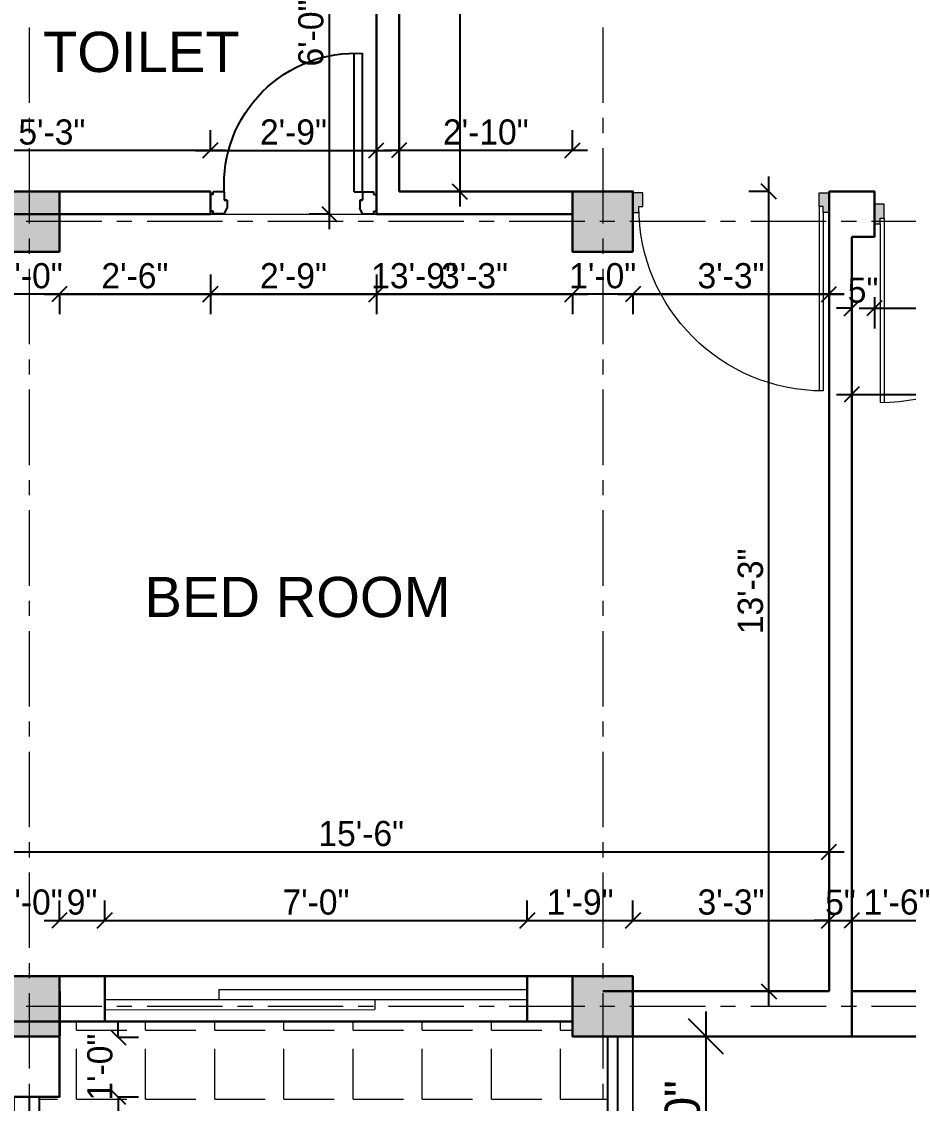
# Model space of a CAD drawing. Header units: inches. Extents: x 28835 to 36795, y -18828 to -9750.
# Drawn here: x 30717.9 to 30894.1, y -14119 to -13903.9 of the extents above; entities that cross this region are included whole.
import ezdxf

# ---------------------------------------------------------------- set-up
doc = ezdxf.new("R2010")
doc.units = ezdxf.units.IN
doc.header["$LTSCALE"] = 12
doc.header["$MEASUREMENT"] = 0
doc.linetypes.add('CENTER', pattern=[2, 1.25, -0.25, 0.25, -0.25])
doc.layers.add('06. Text', color=114, linetype='Continuous')
doc.layers.add('door', color=8, linetype='Continuous')
for name, color, linetype, lineweight in [('Centre Line', 253, 'CENTER', 9), ('colum', 250, 'Continuous', 30), ('dim', 85, 'Continuous', 9), ('dimention', 5, 'Continuous', 9), ('Elevation', 114, 'Continuous', 20), ('Ha2', 31, 'Continuous', 0), ('HATCH', 11, 'Continuous', 9), ('N_DOOR', 32, 'Continuous', 13), ('railing', 210, 'Continuous', 25), ('STAIRCASE', 6, 'Continuous', 9), ('Wall', 1, 'Continuous', 30), ('WIN', 140, 'Continuous', 15)]:
    doc.layers.add(name, color=color, linetype=linetype, lineweight=lineweight)
doc.styles.add('Bijay', font='', dxfattribs={"height": 8})
doc.styles.add('Times', font='GOTHIC.TTF')
doc.styles.get('Bijay').set_extended_font_data('Serifa BT')
doc.dimstyles.new('D50', dxfattribs={"dimtxt": 5, "dimasz": 3, "dimexe": 4, "dimexo": 12, "dimgap": 1, "dimtad": 1, "dimdec": 0, "dimzin": 3, "dimdsep": 46, "dimlunit": 4, "dimtxsty": 'Times', "dimblk": 'OBLIQUE', "dimcen": 0, "dimdle": 3, "dimaunit": 1, "dimadec": 3, "dimazin": 0, "dimtfac": 1, "dimtdec": 0, "dimtix": 1, "dimtofl": 0, "dimtmove": 1, "dimatfit": 0, "dimldrblk": 'OBLIQUE', "dimfxl": 12, "dimfxlon": 1, "dimtolj": 1, "dimtzin": 0, "dimarcsym": 0})
doc.dimstyles.new('D75', dxfattribs={"dimtxt": 7, "dimasz": 7, "dimexe": 8, "dimexo": 24, "dimgap": 1, "dimtad": 1, "dimdec": 1, "dimzin": 3, "dimdsep": 46, "dimlunit": 4, "dimtxsty": 'Times', "dimblk": 'OBLIQUE', "dimcen": 0, "dimdle": 5, "dimaunit": 1, "dimadec": 3, "dimazin": 0, "dimtfac": 1, "dimtdec": 1, "dimtix": 1, "dimtofl": 0, "dimtmove": 1, "dimatfit": 0, "dimldrblk": 'OBLIQUE', "dimfxl": 1, "dimfxlon": 1, "dimtolj": 1, "dimtzin": 0, "dimarcsym": 0})

# ---------------------------------------------------------------- blocks, each defined once
blk = doc.blocks.new('D1000')
at = {"linetype": 'Continuous'}
for points in [[(30, 50), (30, 20), (50, 20), (50, -50), (0, -50), (0, 50)], [(970, 50), (970, 20), (950, 20), (950, -50), (1000, -50), (1000, 50)]]:
    blk.add_hatch(color=256, dxfattribs=at).paths.add_polyline_path(points)
at = {"color": 0, "linetype": 'Continuous'}
for p, q in [((950, 20), (950, 959.8)), ((970, 50), (970, 960))]:
    blk.add_line(p, q, dxfattribs=at)
at = {"linetype": 'Continuous'}
for points in [[(30, 50), (30, 20), (50, 20), (50, -50), (0, -50), (0, 50)], [(970, 50), (970, 20), (950, 20), (950, -50), (1000, -50), (1000, 50)]]:
    blk.add_lwpolyline(points, close=True, dxfattribs=at)
blk.add_arc((970, 20), 940, 90, 180, dxfattribs=at)
blk = doc.blocks.new('door2.5')
at = {"layer": 'door'}
for p, q in [((0, 6), (0, 3)), ((0.5, 6), (0, 6)), ((0.5, 6), (0.5, 6.5)), ((2.5, 6.5), (0.5, 6.5)), ((2.5, 6.5), (2.5, 5)), ((4, 6.5), (2.5, 6.5)), ((27.5, 6.5), (27.5, 5)), ((27.5, 6.5), (29.5, 6.5)), ((29.5, 6), (29.5, 6.5)), ((29.5, 6), (30, 6)), ((30, 6), (30, 3)), ((2.5, 5), (3, 5)), ((3, 5), (2.5, 5)), ((3, 5), (3, 3.5)), ((27.5, 5), (27, 5)), ((27, 5), (27, 3.5)), ((27, 5), (27.5, 5)), ((0.5, 3), (0, 3)), ((0.5, 2.5), (0.5, 3)), ((2.5, 2.5), (0.5, 2.5)), ((2.5, 2.5), (3, 3.5)), ((27.5, 2.5), (27, 3.5)), ((27.5, 2.5), (29.5, 2.5)), ((29.5, 3), (30, 3)), ((29.5, 2.5), (29.5, 3))]:
    blk.add_line(p, q, dxfattribs=at)
for points in [[(2.5, 6.5), (2.5, 31.51)], [(4, 6.5), (4, 31.54)]]:
    blk.add_lwpolyline(points, dxfattribs=at)
blk.add_arc((3.79, 7.79), 23.75, 356.8785, 93.1057, dxfattribs=at)
blk = doc.blocks.new('_Oblique')
at = {"color": 0, "linetype": 'ByBlock', "lineweight": -2}
blk.add_line((-0.5, -0.5), (0.5, 0.5), dxfattribs=at)
blk = doc.blocks.new('*D568')
at = {"layer": 'Defpoints', "color": 0, "ltscale": 12, "transparency": 16777216}
for p in [(30713.36, -13949.71), (30725.36, -13949.71), (30725.36, -13958.12)]:
    blk.add_point(p, dxfattribs=at)
at = {"layer": 'dim', "color": 0, "lineweight": -2, "ltscale": 12, "transparency": 16777216}
for p, q in [((30713.36, -13958.12), (30710.36, -13958.12)), ((30713.36, -13958.12), (30713.36, -13962.12)), ((30725.36, -13958.12), (30725.36, -13962.12)), ((30725.36, -13958.12), (30728.36, -13958.12))]:
    blk.add_line(p, q, dxfattribs=at)
at = {"layer": 'dim', "color": 0, "lineweight": -2, "ltscale": 12, "transparency": 16777216, "xscale": 3, "yscale": 3, "zscale": 3}
blk.add_blockref('_Oblique', (30713.36, -13958.12), dxfattribs=at)
at = {"layer": 'dim', "color": 0, "lineweight": -2, "ltscale": 12, "transparency": 16777216, "xscale": 3, "yscale": 3, "zscale": 3, "rotation": 180}
blk.add_blockref('_Oblique', (30725.36, -13958.12), dxfattribs=at)
at = {"layer": 'dim', "color": 0, "ltscale": 12, "transparency": 16777216, "insert": (30719.36, -13954.49), "char_height": 5, "attachment_point": 5, "style": 'Times'}
blk.add_mtext('\\A1;1\'-0"', dxfattribs=at)
blk = doc.blocks.new('*D569')
at = {"layer": 'Defpoints', "color": 0, "ltscale": 12, "transparency": 16777216}
for p in [(30755.38, -13942.21), (30725.36, -13949.71), (30755.38, -13958.12)]:
    blk.add_point(p, dxfattribs=at)
at = {"layer": 'dim', "color": 0, "lineweight": -2, "ltscale": 12, "transparency": 16777216}
for p, q in [((30755.38, -13954.21), (30755.38, -13962.12)), ((30722.36, -13958.12), (30758.38, -13958.12)), ((30725.36, -13958.12), (30725.36, -13962.12))]:
    blk.add_line(p, q, dxfattribs=at)
at = {"layer": 'dim', "color": 0, "lineweight": -2, "ltscale": 12, "transparency": 16777216, "xscale": 3, "yscale": 3, "zscale": 3, "rotation": 180}
blk.add_blockref('_Oblique', (30725.36, -13958.12), dxfattribs=at)
at = {"layer": 'dim', "color": 0, "lineweight": -2, "ltscale": 12, "transparency": 16777216, "xscale": 3, "yscale": 3, "zscale": 3}
blk.add_blockref('_Oblique', (30755.38, -13958.12), dxfattribs=at)
at = {"layer": 'dim', "color": 0, "ltscale": 12, "transparency": 16777216, "insert": (30740.37, -13954.49), "char_height": 5, "attachment_point": 5, "style": 'Times'}
blk.add_mtext('\\A1;2\'-6"', dxfattribs=at)
blk = doc.blocks.new('*D570')
at = {"layer": 'Defpoints', "color": 0, "ltscale": 12, "transparency": 16777216}
for p in [(30755.38, -13942.21), (30788.38, -13942.21), (30788.38, -13958.12)]:
    blk.add_point(p, dxfattribs=at)
at = {"layer": 'dim', "color": 0, "lineweight": -2, "ltscale": 12, "transparency": 16777216}
for p, q in [((30755.38, -13954.21), (30755.38, -13962.12)), ((30788.38, -13954.21), (30788.38, -13962.12)), ((30752.38, -13958.12), (30791.38, -13958.12))]:
    blk.add_line(p, q, dxfattribs=at)
at = {"layer": 'dim', "color": 0, "lineweight": -2, "ltscale": 12, "transparency": 16777216, "xscale": 3, "yscale": 3, "zscale": 3, "rotation": 180}
blk.add_blockref('_Oblique', (30755.38, -13958.12), dxfattribs=at)
at = {"layer": 'dim', "color": 0, "lineweight": -2, "ltscale": 12, "transparency": 16777216, "xscale": 3, "yscale": 3, "zscale": 3}
blk.add_blockref('_Oblique', (30788.38, -13958.12), dxfattribs=at)
at = {"layer": 'dim', "color": 0, "ltscale": 12, "transparency": 16777216, "insert": (30771.88, -13954.49), "char_height": 5, "attachment_point": 5, "style": 'Times'}
blk.add_mtext('\\A1;2\'-9"', dxfattribs=at)
blk = doc.blocks.new('*D571')
at = {"layer": 'Defpoints', "color": 0, "ltscale": 12, "transparency": 16777216}
for p in [(30788.38, -13942.21), (30827.36, -13949.71), (30827.36, -13958.12)]:
    blk.add_point(p, dxfattribs=at)
at = {"layer": 'dim', "color": 0, "lineweight": -2, "ltscale": 12, "transparency": 16777216}
for p, q in [((30788.38, -13954.21), (30788.38, -13962.12)), ((30785.38, -13958.12), (30830.36, -13958.12)), ((30827.36, -13958.12), (30827.36, -13962.12))]:
    blk.add_line(p, q, dxfattribs=at)
at = {"layer": 'dim', "color": 0, "lineweight": -2, "ltscale": 12, "transparency": 16777216, "xscale": 3, "yscale": 3, "zscale": 3, "rotation": 180}
blk.add_blockref('_Oblique', (30788.38, -13958.12), dxfattribs=at)
at = {"layer": 'dim', "color": 0, "lineweight": -2, "ltscale": 12, "transparency": 16777216, "xscale": 3, "yscale": 3, "zscale": 3}
blk.add_blockref('_Oblique', (30827.36, -13958.12), dxfattribs=at)
at = {"layer": 'dim', "color": 0, "ltscale": 12, "transparency": 16777216, "insert": (30807.87, -13954.49), "char_height": 5, "attachment_point": 5, "style": 'Times'}
blk.add_mtext('\\A1;3\'-3"', dxfattribs=at)
blk = doc.blocks.new('*D572')
at = {"layer": 'Defpoints', "color": 0, "ltscale": 12, "transparency": 16777216}
for p in [(30827.36, -13949.71), (30839.36, -13949.71), (30839.36, -13958.12)]:
    blk.add_point(p, dxfattribs=at)
at = {"layer": 'dim', "color": 0, "lineweight": -2, "ltscale": 12, "transparency": 16777216}
for p, q in [((30827.36, -13958.12), (30824.36, -13958.12)), ((30827.36, -13958.12), (30827.36, -13962.12)), ((30839.36, -13958.12), (30839.36, -13962.12)), ((30839.36, -13958.12), (30842.36, -13958.12))]:
    blk.add_line(p, q, dxfattribs=at)
at = {"layer": 'dim', "color": 0, "lineweight": -2, "ltscale": 12, "transparency": 16777216, "xscale": 3, "yscale": 3, "zscale": 3}
blk.add_blockref('_Oblique', (30827.36, -13958.12), dxfattribs=at)
at = {"layer": 'dim', "color": 0, "lineweight": -2, "ltscale": 12, "transparency": 16777216, "xscale": 3, "yscale": 3, "zscale": 3, "rotation": 180}
blk.add_blockref('_Oblique', (30839.36, -13958.12), dxfattribs=at)
at = {"layer": 'dim', "color": 0, "ltscale": 12, "transparency": 16777216, "insert": (30833.36, -13954.49), "char_height": 5, "attachment_point": 5, "style": 'Times'}
blk.add_mtext('\\A1;1\'-0"', dxfattribs=at)
blk = doc.blocks.new('*D573')
at = {"layer": 'Defpoints', "color": 0, "ltscale": 12, "transparency": 16777216}
for p in [(30878.36, -13937.71), (30839.36, -13949.71), (30878.36, -13958.12)]:
    blk.add_point(p, dxfattribs=at)
at = {"layer": 'dim', "color": 0, "lineweight": -2, "ltscale": 12, "transparency": 16777216}
for p, q in [((30878.36, -13949.71), (30878.36, -13962.12)), ((30836.36, -13958.12), (30881.36, -13958.12)), ((30839.36, -13958.12), (30839.36, -13962.12))]:
    blk.add_line(p, q, dxfattribs=at)
at = {"layer": 'dim', "color": 0, "lineweight": -2, "ltscale": 12, "transparency": 16777216, "xscale": 3, "yscale": 3, "zscale": 3, "rotation": 180}
blk.add_blockref('_Oblique', (30839.36, -13958.12), dxfattribs=at)
at = {"layer": 'dim', "color": 0, "lineweight": -2, "ltscale": 12, "transparency": 16777216, "xscale": 3, "yscale": 3, "zscale": 3}
blk.add_blockref('_Oblique', (30878.36, -13958.12), dxfattribs=at)
at = {"layer": 'dim', "color": 0, "ltscale": 12, "transparency": 16777216, "insert": (30858.86, -13954.49), "char_height": 5, "attachment_point": 5, "style": 'Times'}
blk.add_mtext('\\A1;3\'-3"', dxfattribs=at)
blk = doc.blocks.new('*D574')
at = {"layer": 'Defpoints', "color": 0, "ltscale": 12, "transparency": 16777216}
for p in [(30878.36, -13937.71), (30713.36, -13958.12), (30713.36, -14093.71)]:
    blk.add_point(p, dxfattribs=at)
at = {"layer": 'dim', "color": 0, "lineweight": -2, "ltscale": 12, "transparency": 16777216}
for p, q in [((30878.36, -13949.71), (30878.36, -13962.12)), ((30713.36, -13970.12), (30713.36, -13954.12)), ((30881.36, -13958.12), (30710.36, -13958.12))]:
    blk.add_line(p, q, dxfattribs=at)
at = {"layer": 'dim', "color": 0, "lineweight": -2, "ltscale": 12, "transparency": 16777216, "xscale": 3, "yscale": 3, "zscale": 3, "rotation": 180}
blk.add_blockref('_Oblique', (30713.36, -13958.12), dxfattribs=at)
at = {"layer": 'dim', "color": 0, "lineweight": -2, "ltscale": 12, "transparency": 16777216, "xscale": 3, "yscale": 3, "zscale": 3}
blk.add_blockref('_Oblique', (30878.36, -13958.12), dxfattribs=at)
at = {"layer": 'dim', "color": 0, "ltscale": 12, "transparency": 16777216, "insert": (30795.86, -13954.49), "char_height": 5, "attachment_point": 5, "style": 'Times'}
blk.add_mtext('\\A1;13\'-9"', dxfattribs=at)
blk = doc.blocks.new('*D577')
at = {"layer": 'Defpoints', "color": 0, "ltscale": 12, "transparency": 16777216}
for p in [(30713.36, -14082.63), (30713.36, -14093.71), (30725.36, -14093.71)]:
    blk.add_point(p, dxfattribs=at)
at = {"layer": 'dim', "color": 0, "lineweight": -2, "ltscale": 12, "transparency": 16777216}
for p, q in [((30713.36, -14082.63), (30713.36, -14078.63)), ((30725.36, -14082.63), (30725.36, -14078.63)), ((30713.36, -14082.63), (30710.36, -14082.63)), ((30725.36, -14082.63), (30728.36, -14082.63))]:
    blk.add_line(p, q, dxfattribs=at)
at = {"layer": 'dim', "color": 0, "lineweight": -2, "ltscale": 12, "transparency": 16777216, "xscale": 3, "yscale": 3, "zscale": 3}
blk.add_blockref('_Oblique', (30713.36, -14082.63), dxfattribs=at)
at = {"layer": 'dim', "color": 0, "lineweight": -2, "ltscale": 12, "transparency": 16777216, "xscale": 3, "yscale": 3, "zscale": 3, "rotation": 180}
blk.add_blockref('_Oblique', (30725.36, -14082.63), dxfattribs=at)
at = {"layer": 'dim', "color": 0, "ltscale": 12, "transparency": 16777216, "insert": (30719.36, -14079), "char_height": 5, "attachment_point": 5, "style": 'Times'}
blk.add_mtext('\\A1;1\'-0"', dxfattribs=at)
blk = doc.blocks.new('*D578')
at = {"layer": 'Defpoints', "color": 0, "ltscale": 12, "transparency": 16777216}
for p in [(30734.36, -14082.63), (30725.36, -14093.71), (30734.36, -14093.71)]:
    blk.add_point(p, dxfattribs=at)
at = {"layer": 'dim', "color": 0, "lineweight": -2, "ltscale": 12, "transparency": 16777216}
for p, q in [((30725.36, -14082.63), (30725.36, -14078.63)), ((30734.36, -14082.63), (30734.36, -14078.63)), ((30722.36, -14082.63), (30737.36, -14082.63))]:
    blk.add_line(p, q, dxfattribs=at)
at = {"layer": 'dim', "color": 0, "lineweight": -2, "ltscale": 12, "transparency": 16777216, "xscale": 3, "yscale": 3, "zscale": 3, "rotation": 180}
blk.add_blockref('_Oblique', (30725.36, -14082.63), dxfattribs=at)
at = {"layer": 'dim', "color": 0, "lineweight": -2, "ltscale": 12, "transparency": 16777216, "xscale": 3, "yscale": 3, "zscale": 3}
blk.add_blockref('_Oblique', (30734.36, -14082.63), dxfattribs=at)
at = {"layer": 'dim', "color": 0, "ltscale": 12, "transparency": 16777216, "insert": (30729.86, -14079), "char_height": 5, "attachment_point": 5, "style": 'Times'}
blk.add_mtext('\\A1;9"', dxfattribs=at)
blk = doc.blocks.new('*D579')
at = {"layer": 'Defpoints', "color": 0, "ltscale": 12, "transparency": 16777216}
for p in [(30818.36, -14082.63), (30734.36, -14093.71), (30818.36, -14093.71)]:
    blk.add_point(p, dxfattribs=at)
at = {"layer": 'dim', "color": 0, "lineweight": -2, "ltscale": 12, "transparency": 16777216}
for p, q in [((30734.36, -14082.63), (30734.36, -14078.63)), ((30818.36, -14082.63), (30818.36, -14078.63)), ((30731.36, -14082.63), (30821.36, -14082.63))]:
    blk.add_line(p, q, dxfattribs=at)
at = {"layer": 'dim', "color": 0, "lineweight": -2, "ltscale": 12, "transparency": 16777216, "xscale": 3, "yscale": 3, "zscale": 3, "rotation": 180}
blk.add_blockref('_Oblique', (30734.36, -14082.63), dxfattribs=at)
at = {"layer": 'dim', "color": 0, "lineweight": -2, "ltscale": 12, "transparency": 16777216, "xscale": 3, "yscale": 3, "zscale": 3}
blk.add_blockref('_Oblique', (30818.36, -14082.63), dxfattribs=at)
at = {"layer": 'dim', "color": 0, "ltscale": 12, "transparency": 16777216, "insert": (30776.36, -14079), "char_height": 5, "attachment_point": 5, "style": 'Times'}
blk.add_mtext('\\A1;7\'-0"', dxfattribs=at)
blk = doc.blocks.new('*D580')
at = {"layer": 'Defpoints', "color": 0, "ltscale": 12, "transparency": 16777216}
for p in [(30839.36, -14082.63), (30818.36, -14093.71), (30839.36, -14093.71)]:
    blk.add_point(p, dxfattribs=at)
at = {"layer": 'dim', "color": 0, "lineweight": -2, "ltscale": 12, "transparency": 16777216}
for p, q in [((30818.36, -14082.63), (30818.36, -14078.63)), ((30839.36, -14082.63), (30839.36, -14078.63)), ((30815.36, -14082.63), (30842.36, -14082.63))]:
    blk.add_line(p, q, dxfattribs=at)
at = {"layer": 'dim', "color": 0, "lineweight": -2, "ltscale": 12, "transparency": 16777216, "xscale": 3, "yscale": 3, "zscale": 3, "rotation": 180}
blk.add_blockref('_Oblique', (30818.36, -14082.63), dxfattribs=at)
at = {"layer": 'dim', "color": 0, "lineweight": -2, "ltscale": 12, "transparency": 16777216, "xscale": 3, "yscale": 3, "zscale": 3}
blk.add_blockref('_Oblique', (30839.36, -14082.63), dxfattribs=at)
at = {"layer": 'dim', "color": 0, "ltscale": 12, "transparency": 16777216, "insert": (30828.86, -14079), "char_height": 5, "attachment_point": 5, "style": 'Times'}
blk.add_mtext('\\A1;1\'-9"', dxfattribs=at)
blk = doc.blocks.new('*D581')
at = {"layer": 'Defpoints', "color": 0, "ltscale": 12, "transparency": 16777216}
for p in [(30878.36, -14082.63), (30839.36, -14093.71), (30878.36, -14096.71)]:
    blk.add_point(p, dxfattribs=at)
at = {"layer": 'dim', "color": 0, "lineweight": -2, "ltscale": 12, "transparency": 16777216}
for p, q in [((30839.36, -14082.63), (30839.36, -14078.63)), ((30878.36, -14084.71), (30878.36, -14078.63)), ((30836.36, -14082.63), (30881.36, -14082.63))]:
    blk.add_line(p, q, dxfattribs=at)
at = {"layer": 'dim', "color": 0, "lineweight": -2, "ltscale": 12, "transparency": 16777216, "xscale": 3, "yscale": 3, "zscale": 3, "rotation": 180}
blk.add_blockref('_Oblique', (30839.36, -14082.63), dxfattribs=at)
at = {"layer": 'dim', "color": 0, "lineweight": -2, "ltscale": 12, "transparency": 16777216, "xscale": 3, "yscale": 3, "zscale": 3}
blk.add_blockref('_Oblique', (30878.36, -14082.63), dxfattribs=at)
at = {"layer": 'dim', "color": 0, "ltscale": 12, "transparency": 16777216, "insert": (30858.86, -14079), "char_height": 5, "attachment_point": 5, "style": 'Times'}
blk.add_mtext('\\A1;3\'-3"', dxfattribs=at)
blk = doc.blocks.new('*D582')
at = {"layer": 'Defpoints', "color": 0, "ltscale": 12, "transparency": 16777216}
for p in [(30882.86, -14082.63), (30878.36, -14096.71), (30882.86, -14096.71)]:
    blk.add_point(p, dxfattribs=at)
at = {"layer": 'dim', "color": 0, "lineweight": -2, "ltscale": 12, "transparency": 16777216}
for p, q in [((30878.36, -14084.71), (30878.36, -14078.63)), ((30882.86, -14084.71), (30882.86, -14078.63)), ((30878.36, -14082.63), (30875.36, -14082.63)), ((30882.86, -14082.63), (30885.86, -14082.63))]:
    blk.add_line(p, q, dxfattribs=at)
at = {"layer": 'dim', "color": 0, "lineweight": -2, "ltscale": 12, "transparency": 16777216, "xscale": 3, "yscale": 3, "zscale": 3}
blk.add_blockref('_Oblique', (30878.36, -14082.63), dxfattribs=at)
at = {"layer": 'dim', "color": 0, "lineweight": -2, "ltscale": 12, "transparency": 16777216, "xscale": 3, "yscale": 3, "zscale": 3, "rotation": 180}
blk.add_blockref('_Oblique', (30882.86, -14082.63), dxfattribs=at)
at = {"layer": 'dim', "color": 0, "ltscale": 12, "transparency": 16777216, "insert": (30880.61, -14079.06), "char_height": 5, "attachment_point": 5, "style": 'Times'}
blk.add_mtext('\\A1;5"', dxfattribs=at)
blk = doc.blocks.new('*D583')
at = {"layer": 'Defpoints', "color": 0, "ltscale": 12, "transparency": 16777216}
for p in [(30900.86, -14082.63), (30882.86, -14096.71), (30900.86, -14096.71)]:
    blk.add_point(p, dxfattribs=at)
at = {"layer": 'dim', "color": 0, "lineweight": -2, "ltscale": 12, "transparency": 16777216}
for p, q in [((30882.86, -14084.71), (30882.86, -14078.63)), ((30900.86, -14084.71), (30900.86, -14078.63)), ((30879.86, -14082.63), (30903.86, -14082.63))]:
    blk.add_line(p, q, dxfattribs=at)
at = {"layer": 'dim', "color": 0, "lineweight": -2, "ltscale": 12, "transparency": 16777216, "xscale": 3, "yscale": 3, "zscale": 3, "rotation": 180}
blk.add_blockref('_Oblique', (30882.86, -14082.63), dxfattribs=at)
at = {"layer": 'dim', "color": 0, "lineweight": -2, "ltscale": 12, "transparency": 16777216, "xscale": 3, "yscale": 3, "zscale": 3}
blk.add_blockref('_Oblique', (30900.86, -14082.63), dxfattribs=at)
at = {"layer": 'dim', "color": 0, "ltscale": 12, "transparency": 16777216, "insert": (30891.86, -14079), "char_height": 5, "attachment_point": 5, "style": 'Times'}
blk.add_mtext('\\A1;1\'-6"', dxfattribs=at)
blk = doc.blocks.new('*D592')
at = {"layer": 'Defpoints', "color": 0, "ltscale": 12, "transparency": 16777216}
for p in [(30882.86, -13962.76), (31088.36, -13962.76), (31088.36, -13978.08)]:
    blk.add_point(p, dxfattribs=at)
at = {"layer": 'dim', "color": 0, "lineweight": -2, "ltscale": 12, "transparency": 16777216}
for p, q in [((30882.86, -13974.76), (30882.86, -13982.08)), ((31088.36, -13974.76), (31088.36, -13982.08)), ((30879.86, -13978.08), (31091.36, -13978.08))]:
    blk.add_line(p, q, dxfattribs=at)
at = {"layer": 'dim', "color": 0, "lineweight": -2, "ltscale": 12, "transparency": 16777216, "xscale": 3, "yscale": 3, "zscale": 3, "rotation": 180}
blk.add_blockref('_Oblique', (30882.86, -13978.08), dxfattribs=at)
at = {"layer": 'dim', "color": 0, "lineweight": -2, "ltscale": 12, "transparency": 16777216, "xscale": 3, "yscale": 3, "zscale": 3}
blk.add_blockref('_Oblique', (31088.36, -13978.08), dxfattribs=at)
at = {"layer": 'dim', "color": 0, "ltscale": 12, "transparency": 16777216, "insert": (30985.61, -13974.46), "char_height": 5, "attachment_point": 5, "style": 'Times'}
blk.add_mtext('\\A1;17\'-2"', dxfattribs=at)
blk = doc.blocks.new('*D593')
at = {"layer": 'Defpoints', "color": 0, "ltscale": 12, "transparency": 16777216}
for p in [(30882.86, -13946.71), (30887.36, -13946.71), (30887.36, -13960.92)]:
    blk.add_point(p, dxfattribs=at)
at = {"layer": 'dim', "color": 0, "lineweight": -2, "ltscale": 12, "transparency": 16777216}
for p, q in [((30882.86, -13958.71), (30882.86, -13964.92)), ((30887.36, -13958.71), (30887.36, -13964.92)), ((30882.86, -13960.92), (30879.86, -13960.92)), ((30887.36, -13960.92), (30890.36, -13960.92))]:
    blk.add_line(p, q, dxfattribs=at)
at = {"layer": 'dim', "color": 0, "lineweight": -2, "ltscale": 12, "transparency": 16777216, "xscale": 3, "yscale": 3, "zscale": 3}
blk.add_blockref('_Oblique', (30882.86, -13960.92), dxfattribs=at)
at = {"layer": 'dim', "color": 0, "lineweight": -2, "ltscale": 12, "transparency": 16777216, "xscale": 3, "yscale": 3, "zscale": 3, "rotation": 180}
blk.add_blockref('_Oblique', (30887.36, -13960.92), dxfattribs=at)
at = {"layer": 'dim', "color": 0, "ltscale": 12, "transparency": 16777216, "insert": (30885.11, -13957.36), "char_height": 5, "attachment_point": 5, "style": 'Times'}
blk.add_mtext('\\A1;5"', dxfattribs=at)
blk = doc.blocks.new('*D594')
at = {"layer": 'Defpoints', "color": 0, "ltscale": 12, "transparency": 16777216}
for p in [(30887.36, -13946.71), (30926.36, -13960.92), (30926.36, -13968.57)]:
    blk.add_point(p, dxfattribs=at)
at = {"layer": 'dim', "color": 0, "lineweight": -2, "ltscale": 12, "transparency": 16777216}
for p, q in [((30926.36, -13960.92), (30926.36, -13956.92)), ((30887.36, -13958.71), (30887.36, -13964.92)), ((30884.36, -13960.92), (30929.36, -13960.92))]:
    blk.add_line(p, q, dxfattribs=at)
at = {"layer": 'dim', "color": 0, "lineweight": -2, "ltscale": 12, "transparency": 16777216, "xscale": 3, "yscale": 3, "zscale": 3, "rotation": 180}
blk.add_blockref('_Oblique', (30887.36, -13960.92), dxfattribs=at)
at = {"layer": 'dim', "color": 0, "lineweight": -2, "ltscale": 12, "transparency": 16777216, "xscale": 3, "yscale": 3, "zscale": 3}
blk.add_blockref('_Oblique', (30926.36, -13960.92), dxfattribs=at)
at = {"layer": 'dim', "color": 0, "ltscale": 12, "transparency": 16777216, "insert": (30906.86, -13957.29), "char_height": 5, "attachment_point": 5, "style": 'Times'}
blk.add_mtext('\\A1;3\'-3"', dxfattribs=at)
blk = doc.blocks.new('*D599')
at = {"layer": 'Defpoints', "color": 0, "ltscale": 12, "transparency": 16777216}
for p in [(30866.37, -13937.71), (30878.36, -13937.71), (30878.36, -14096.71)]:
    blk.add_point(p, dxfattribs=at)
at = {"layer": 'dim', "color": 0, "lineweight": -2, "ltscale": 12, "transparency": 16777216}
for p, q in [((30866.37, -14099.71), (30866.37, -13934.71)), ((30866.37, -13937.71), (30862.37, -13937.71)), ((30866.37, -14096.71), (30862.37, -14096.71))]:
    blk.add_line(p, q, dxfattribs=at)
at = {"layer": 'dim', "color": 0, "lineweight": -2, "ltscale": 12, "transparency": 16777216, "xscale": 3, "yscale": 3, "zscale": 3}
for p, rotation in [((30866.37, -13937.71), 90), ((30866.37, -14096.71), 270)]:
    blk.add_blockref('_Oblique', p, dxfattribs=dict(at, rotation=rotation))
at = {"layer": 'dim', "color": 0, "ltscale": 12, "transparency": 16777216, "insert": (30862.74, -14017.21), "char_height": 5, "attachment_point": 5, "rotation": 90, "style": 'Times'}
blk.add_mtext('\\A1;13\'-3"', dxfattribs=at)
blk = doc.blocks.new('*D605')
at = {"layer": 'Defpoints', "color": 0, "ltscale": 12, "transparency": 16777216}
for p in [(30788.38, -13870.21), (30779, -13942.21), (30788.38, -13942.21)]:
    blk.add_point(p, dxfattribs=at)
at = {"layer": 'dim', "color": 0, "lineweight": -2, "ltscale": 12, "transparency": 16777216}
for p, q in [((30779, -13867.21), (30779, -13945.21)), ((30779, -13870.21), (30775, -13870.21)), ((30779, -13942.21), (30775, -13942.21))]:
    blk.add_line(p, q, dxfattribs=at)
at = {"layer": 'dim', "color": 0, "lineweight": -2, "ltscale": 12, "transparency": 16777216, "xscale": 3, "yscale": 3, "zscale": 3}
for p, rotation in [((30779, -13870.21), 90), ((30779, -13942.21), 270)]:
    blk.add_blockref('_Oblique', p, dxfattribs=dict(at, rotation=rotation))
at = {"layer": 'dim', "color": 0, "ltscale": 12, "transparency": 16777216, "insert": (30775.37, -13906.21), "char_height": 5, "attachment_point": 5, "rotation": 90, "style": 'Times'}
blk.add_mtext('\\A1;6\'-0"', dxfattribs=at)
blk = doc.blocks.new('*D606')
at = {"layer": 'Defpoints', "color": 0, "ltscale": 12, "transparency": 16777216}
for p in [(30692.34, -13929.55), (30692.34, -13937.71), (30755.38, -13937.71)]:
    blk.add_point(p, dxfattribs=at)
at = {"layer": 'dim', "color": 0, "lineweight": -2, "ltscale": 12, "transparency": 16777216}
for p, q in [((30692.34, -13929.55), (30692.34, -13925.55)), ((30755.38, -13929.55), (30755.38, -13925.55)), ((30758.38, -13929.55), (30689.34, -13929.55))]:
    blk.add_line(p, q, dxfattribs=at)
at = {"layer": 'dim', "color": 0, "lineweight": -2, "ltscale": 12, "transparency": 16777216, "xscale": 3, "yscale": 3, "zscale": 3, "rotation": 180}
blk.add_blockref('_Oblique', (30692.34, -13929.55), dxfattribs=at)
at = {"layer": 'dim', "color": 0, "lineweight": -2, "ltscale": 12, "transparency": 16777216, "xscale": 3, "yscale": 3, "zscale": 3}
blk.add_blockref('_Oblique', (30755.38, -13929.55), dxfattribs=at)
at = {"layer": 'dim', "color": 0, "ltscale": 12, "transparency": 16777216, "insert": (30723.86, -13925.92), "char_height": 5, "attachment_point": 5, "style": 'Times'}
blk.add_mtext('\\A1;5\'-3"', dxfattribs=at)
blk = doc.blocks.new('*D607')
at = {"layer": 'Defpoints', "color": 0, "ltscale": 12, "transparency": 16777216}
for p in [(30788.38, -13929.55), (30755.38, -13939.96), (30788.38, -13939.96)]:
    blk.add_point(p, dxfattribs=at)
at = {"layer": 'dim', "color": 0, "lineweight": -2, "ltscale": 12, "transparency": 16777216}
for p, q in [((30755.38, -13929.55), (30755.38, -13925.55)), ((30788.38, -13929.55), (30788.38, -13925.55)), ((30752.38, -13929.55), (30791.38, -13929.55))]:
    blk.add_line(p, q, dxfattribs=at)
at = {"layer": 'dim', "color": 0, "lineweight": -2, "ltscale": 12, "transparency": 16777216, "xscale": 3, "yscale": 3, "zscale": 3, "rotation": 180}
blk.add_blockref('_Oblique', (30755.38, -13929.55), dxfattribs=at)
at = {"layer": 'dim', "color": 0, "lineweight": -2, "ltscale": 12, "transparency": 16777216, "xscale": 3, "yscale": 3, "zscale": 3}
blk.add_blockref('_Oblique', (30788.38, -13929.55), dxfattribs=at)
at = {"layer": 'dim', "color": 0, "ltscale": 12, "transparency": 16777216, "insert": (30771.88, -13925.92), "char_height": 5, "attachment_point": 5, "style": 'Times'}
blk.add_mtext('\\A1;2\'-9"', dxfattribs=at)
blk = doc.blocks.new('*D608')
at = {"layer": 'Defpoints', "color": 0, "ltscale": 12, "transparency": 16777216}
for p in [(30792.88, -13802.71), (30792.88, -13937.71), (30804.94, -13937.71)]:
    blk.add_point(p, dxfattribs=at)
at = {"layer": 'dim', "color": 0, "lineweight": -2, "ltscale": 12, "transparency": 16777216}
for p, q in [((30804.94, -13799.71), (30804.94, -13940.71)), ((30804.88, -13802.71), (30808.94, -13802.71)), ((30804.88, -13937.71), (30808.94, -13937.71))]:
    blk.add_line(p, q, dxfattribs=at)
at = {"layer": 'dim', "color": 0, "lineweight": -2, "ltscale": 12, "transparency": 16777216, "xscale": 3, "yscale": 3, "zscale": 3}
for p, rotation in [((30804.94, -13802.71), 90), ((30804.94, -13937.71), 270)]:
    blk.add_blockref('_Oblique', p, dxfattribs=dict(at, rotation=rotation))
at = {"layer": 'dim', "color": 0, "ltscale": 12, "transparency": 16777216, "insert": (30801.32, -13870.21), "char_height": 5, "attachment_point": 5, "rotation": 90, "style": 'Times'}
blk.add_mtext('\\A1;11\'-3"', dxfattribs=at)
blk = doc.blocks.new('*D609')
at = {"layer": 'Defpoints', "color": 0, "ltscale": 12, "transparency": 16777216}
for p in [(30792.88, -13929.55), (30792.88, -13937.71), (30827.36, -13937.71)]:
    blk.add_point(p, dxfattribs=at)
at = {"layer": 'dim', "color": 0, "lineweight": -2, "ltscale": 12, "transparency": 16777216}
for p, q in [((30792.88, -13929.55), (30792.88, -13925.55)), ((30827.36, -13929.55), (30827.36, -13925.55)), ((30830.36, -13929.55), (30789.88, -13929.55))]:
    blk.add_line(p, q, dxfattribs=at)
at = {"layer": 'dim', "color": 0, "lineweight": -2, "ltscale": 12, "transparency": 16777216, "xscale": 3, "yscale": 3, "zscale": 3, "rotation": 180}
blk.add_blockref('_Oblique', (30792.88, -13929.55), dxfattribs=at)
at = {"layer": 'dim', "color": 0, "lineweight": -2, "ltscale": 12, "transparency": 16777216, "xscale": 3, "yscale": 3, "zscale": 3}
blk.add_blockref('_Oblique', (30827.36, -13929.55), dxfattribs=at)
at = {"layer": 'dim', "color": 0, "ltscale": 12, "transparency": 16777216, "insert": (30810.12, -13925.92), "char_height": 5, "attachment_point": 5, "style": 'Times'}
blk.add_mtext('\\A1;2\'-10"', dxfattribs=at)
blk = doc.blocks.new('*D643')
at = {"layer": 'Defpoints', "color": 0, "ltscale": 12, "transparency": 16777216}
for p in [(30839.36, -14105.71), (30853.9, -14105.71), (30839.36, -14141.71)]:
    blk.add_point(p, dxfattribs=at)
at = {"layer": 'dimention', "color": 0, "lineweight": -2, "ltscale": 12, "transparency": 16777216}
for p, q in [((30853.9, -14146.71), (30853.9, -14100.71)), ((30853.9, -14105.71), (30861.9, -14105.71)), ((30853.9, -14141.71), (30861.9, -14141.71))]:
    blk.add_line(p, q, dxfattribs=at)
at = {"layer": 'dimention', "color": 0, "lineweight": -2, "ltscale": 12, "transparency": 16777216, "xscale": 7, "yscale": 7, "zscale": 7}
for p, rotation in [((30853.9, -14105.71), 90), ((30853.9, -14141.71), 270)]:
    blk.add_blockref('_Oblique', p, dxfattribs=dict(at, rotation=rotation))
at = {"layer": 'dimention', "color": 0, "ltscale": 12, "transparency": 16777216, "insert": (30849.22, -14123.71), "char_height": 7, "attachment_point": 5, "rotation": 90, "style": 'Times'}
blk.add_mtext('\\A1;3\'-0"', dxfattribs=at)
blk = doc.blocks.new('*D646')
at = {"layer": 'Defpoints', "color": 0, "ltscale": 12, "transparency": 16777216}
for p in [(30725.44, -14105.85), (30725.36, -14117.71), (30737.05, -14117.71)]:
    blk.add_point(p, dxfattribs=at)
at = {"layer": 'dim', "color": 0, "lineweight": -2, "ltscale": 12, "transparency": 16777216}
for p, q in [((30737.05, -14105.85), (30737.05, -14102.85)), ((30737.05, -14105.85), (30741.05, -14105.85)), ((30737.05, -14117.71), (30741.05, -14117.71)), ((30737.05, -14117.71), (30737.05, -14120.71))]:
    blk.add_line(p, q, dxfattribs=at)
at = {"layer": 'dim', "color": 0, "lineweight": -2, "ltscale": 12, "transparency": 16777216, "xscale": 3, "yscale": 3, "zscale": 3}
for p, rotation in [((30737.05, -14105.85), 270), ((30737.05, -14117.71), 90)]:
    blk.add_blockref('_Oblique', p, dxfattribs=dict(at, rotation=rotation))
at = {"layer": 'dim', "color": 0, "ltscale": 12, "transparency": 16777216, "insert": (30733.43, -14111.78), "char_height": 5, "attachment_point": 5, "rotation": 90, "style": 'Times'}
blk.add_mtext('\\A1;1\'-0"', dxfattribs=at)
blk = doc.blocks.new('*D648')
at = {"layer": 'Defpoints', "color": 0, "ltscale": 12, "transparency": 16777216}
for p in [(30878.36, -14068.99), (30692.34, -14082.63), (30878.36, -14096.71)]:
    blk.add_point(p, dxfattribs=at)
at = {"layer": 'dim', "color": 0, "lineweight": -2, "ltscale": 12, "transparency": 16777216}
for p, q in [((30692.34, -14070.63), (30692.34, -14064.99)), ((30878.36, -14080.99), (30878.36, -14064.99)), ((30689.34, -14068.99), (30881.36, -14068.99))]:
    blk.add_line(p, q, dxfattribs=at)
at = {"layer": 'dim', "color": 0, "lineweight": -2, "ltscale": 12, "transparency": 16777216, "xscale": 3, "yscale": 3, "zscale": 3, "rotation": 180}
blk.add_blockref('_Oblique', (30692.34, -14068.99), dxfattribs=at)
at = {"layer": 'dim', "color": 0, "lineweight": -2, "ltscale": 12, "transparency": 16777216, "xscale": 3, "yscale": 3, "zscale": 3}
blk.add_blockref('_Oblique', (30878.36, -14068.99), dxfattribs=at)
at = {"layer": 'dim', "color": 0, "ltscale": 12, "transparency": 16777216, "insert": (30785.35, -14065.37), "char_height": 5, "attachment_point": 5, "style": 'Times'}
blk.add_mtext('\\A1;15\'-6"', dxfattribs=at)

msp = doc.modelspace()

# ---------------------------------------------------------------- hatches: boundary and pattern name
at = {"layer": 'Ha2'}
for points in [[(30725.36, -13949.71), (30725.36, -13937.71), (30713.36, -13937.71), (30713.36, -13949.71)], [(30839.36, -13949.71), (30839.36, -13937.71), (30827.36, -13937.71), (30827.36, -13949.71)], [(30725.36, -14105.71), (30725.36, -14093.71), (30713.36, -14093.71), (30713.36, -14105.71)], [(30839.36, -14105.71), (30839.36, -14093.71), (30827.36, -14093.71), (30827.36, -14105.71)]]:
    msp.add_hatch(color=256, dxfattribs=at).paths.add_polyline_path(points)
at = {"layer": 'HATCH'}
h = msp.add_hatch(dxfattribs=at)
h.set_pattern_fill('ANGLE', color=256, scale=50, style=0)
h.set_pattern_definition([(0, (-1198.778, -4548.172), (0, 13.75), [10, -3.75]), (90, (-1198.778, -4548.172), (-13.75, 8e-16), [10, -3.75])])
h.paths.add_polyline_path([(30834.36, -14105.71), (30827.36, -14105.71), (30827.36, -14102.71), (30725.44, -14102.71), (30725.44, -14105.71), (30725.36, -14117.71), (30721.34, -14117.71), (30721.34, -14128.71), (30834.36, -14136.71)])

# ---------------------------------------------------------------- linework, layer by layer
at = {"layer": 'Centre Line'}
for p, q in [((30719.36, -13713.09), (30719.36, -14171.63)), ((30833.36, -13713.09), (30833.36, -14180.63)), ((31165.78, -13943.71), (30640.97, -13943.71)), ((31165.78, -14099.71), (30640.94, -14099.71))]:
    msp.add_line(p, q, dxfattribs=at)
at = {"layer": 'colum'}
for points in [[(30725.36, -13949.71), (30725.36, -13937.71), (30713.36, -13937.71), (30713.36, -13949.71)], [(30839.36, -13949.71), (30839.36, -13937.71), (30827.36, -13937.71), (30827.36, -13949.71)], [(30725.36, -14105.71), (30725.36, -14093.71), (30713.36, -14093.71), (30713.36, -14105.71)], [(30839.36, -14105.71), (30839.36, -14093.71), (30827.36, -14093.71), (30827.36, -14105.71)]]:
    msp.add_lwpolyline(points, close=True, dxfattribs=at)
at = {"layer": 'Elevation', "flags": 128}
for points in [[(30962.36, -14105.71), (30839.36, -14105.71), (30839.36, -14141.71), (30839.36, -14141.71), (30716.34, -14133.71), (30716.34, -14117.71), (30683.34, -14117.71), (30683.34, -13879.21)], [(30716.34, -14117.71), (30716.34, -14133.71), (30839.36, -14141.71), (30839.36, -14102.71)]]:
    msp.add_lwpolyline(points, dxfattribs=at)
at = {"layer": 'railing', "flags": 128}
for points in [[(30719.34, -14117.71), (30719.34, -14130.71), (30836.36, -14138.71), (30836.36, -14105.71)], [(30721.34, -14117.71), (30721.34, -14128.71), (30834.36, -14136.71), (30834.36, -14105.71)]]:
    msp.add_lwpolyline(points, dxfattribs=at)
at = {"layer": 'STAIRCASE'}
msp.add_line((30755.38, -13942.21), (30788.38, -13942.21), dxfattribs=at)
at = {"layer": 'Wall'}
for p, q in [((30792.88, -13937.71), (30792.88, -13802.71)), ((30788.38, -13942.21), (30788.38, -13870.21)), ((30755.38, -13937.71), (30692.34, -13937.71)), ((30755.38, -13942.21), (30755.38, -13937.71)), ((30827.36, -13937.71), (30792.88, -13937.71)), ((30878.36, -13937.71), (30878.36, -14096.71)), ((30755.38, -13942.21), (30692.34, -13942.21)), ((30827.36, -13942.21), (30788.38, -13942.21)), ((30882.86, -13946.71), (30882.86, -14096.71)), ((30887.36, -13946.71), (30882.86, -13946.71)), ((30827.36, -14093.71), (30725.36, -14093.71)), ((30878.36, -14096.71), (30833.36, -14096.71)), ((30962.36, -14096.71), (30882.86, -14096.71)), ((30882.86, -14096.71), (30882.86, -14105.71)), ((30827.36, -14102.71), (30713.36, -14102.71)), ((30962.36, -14105.71), (30834.36, -14105.71))]:
    msp.add_line(p, q, dxfattribs=at)
at = {"layer": 'Wall', "ltscale": 12}
for p, q in [((30734.36, -14093.71), (30734.36, -14102.71)), ((30818.36, -14093.71), (30818.36, -14102.71)), ((30725.44, -14096.71), (30725.44, -14105.71))]:
    msp.add_line(p, q, dxfattribs=at)
at = {"layer": 'Wall'}
msp.add_lwpolyline([(30882.86, -13946.71), (30887.36, -13946.71), (30887.36, -13937.71), (30878.36, -13937.71)], dxfattribs=at)
at = {"layer": 'Wall', "ltscale": 12}
msp.add_lwpolyline([(30683.34, -14117.71), (30683.34, -14117.71), (30725.36, -14117.71), (30725.36, -14105.85)], dxfattribs=at)
at = {"layer": 'WIN'}
for p, q in [((30757.08, -14096.36, 0), (30818.36, -14096.36, 0)), ((30757.08, -14096.36, 0), (30757.08, -14098.36, 0)), ((30827.36, -14096.36, 0), (30827.37, -14096.36, 0)), ((30725.44, -14098.37, 0), (30725.44, -14098.37, 0)), ((30725.44, -14098.37, 0), (30725.44, -14098.37, 0)), ((30734.36, -14098.37, 0), (30818.36, -14098.36, 0)), ((30734.36, -14098.37, 0), (30818.36, -14098.36, 0)), ((30788.08, -14098.36, 0), (30788.08, -14100.36, 0)), ((30827.36, -14098.36, 0), (30827.37, -14098.36, 0)), ((30827.36, -14098.36, 0), (30827.37, -14098.36, 0)), ((30734.36, -14100.37, 0), (30788.08, -14100.36, 0))]:
    msp.add_line(p, q, dxfattribs=at)

# ---------------------------------------------------------------- block references
at = {"layer": 'door', "xscale": -1.099999999998545, "yscale": 1.099999999998545, "zscale": 1.099999999999939}
msp.add_blockref('door2.5', (30788.38, -13944.91), dxfattribs=at)
at = {"layer": 'N_DOOR', "rotation": 180}
for p, xscale, yscale, zscale in [((30839.36, -13939.92), -0.03899999987334013, 0.03899999998975545, 0.03900000001885928), ((30926.36, -13942.21), 0.03899999987334013, 0.03899999987334013, 0.03899999987334013)]:
    msp.add_blockref('D1000', p, dxfattribs=dict(at, xscale=xscale, yscale=yscale, zscale=zscale))

# ---------------------------------------------------------------- texts
at = {"layer": '06. Text', "ltscale": 0.3, "char_height": 8, "width": 84.1644, "attachment_point": 5, "style": 'Bijay'}
for s, insert in [('{\\fArial|b0|i0|c0|p34;TOILET}', (30741.64, -13910.02)), ('{\\fArial|b0|i0|c0|p34;BED ROOM}', (30772.68, -14018.38))]:
    msp.add_mtext(s, dxfattribs=dict(at, insert=insert))

# ---------------------------------------------------------------- dimensions: what is measured, and where the dimension line sits
at = {"layer": 'dim', "ltscale": 12}
for base, p1, p2, picture, middle in [((30804.94, -13937.71), (30792.88, -13802.71), (30792.88, -13937.71), '*D608', (30801.32, -13870.21)), ((30779, -13942.21), (30788.38, -13870.21), (30788.38, -13942.21), '*D605', (30775.37, -13906.21)), ((30866.37, -13937.71), (30878.36, -14096.71), (30878.36, -13937.71), '*D599', (30862.74, -14017.21)), ((30737.05, -14117.71), (30725.44, -14105.85), (30725.36, -14117.71), '*D646', (30733.43, -14111.78))]:
    dim = msp.add_linear_dim(base=base, p1=p1, p2=p2, angle=90, dimstyle='D50', dxfattribs=at)
    dim.commit()
    dim.dimension.update_dxf_attribs({"geometry": picture, "text_midpoint": middle})
for base, p1, p2, picture, middle in [((30692.34, -13929.55), (30755.38, -13937.71), (30692.34, -13937.71), '*D606', (30723.86, -13925.92)), ((30788.38, -13929.55), (30755.38, -13939.96), (30788.38, -13939.96), '*D607', (30771.88, -13925.92)), ((30792.88, -13929.55), (30827.36, -13937.71), (30792.88, -13937.71), '*D609', (30810.12, -13925.92)), ((30713.36, -13958.12), (30878.36, -13937.71), (30713.36, -14093.71), '*D574', (30795.86, -13954.49)), ((30878.36, -13958.12), (30839.36, -13949.71), (30878.36, -13937.71), '*D573', (30858.86, -13954.49)), ((30755.38, -13958.12), (30725.36, -13949.71), (30755.38, -13942.21), '*D569', (30740.37, -13954.49)), ((30788.38, -13958.12), (30755.38, -13942.21), (30788.38, -13942.21), '*D570', (30771.88, -13954.49)), ((30827.36, -13958.12), (30788.38, -13942.21), (30827.36, -13949.71), '*D571', (30807.87, -13954.49)), ((30887.36344029, -13960.91921327), (30882.86344029, -13946.71327801), (30887.36344029, -13946.71327801), '*D593', (30885.11344029, -13957.35633087)), ((30926.36, -13960.92), (30887.36, -13946.71), (30926.36, -13968.57), '*D594', (30906.86, -13957.29)), ((30725.36, -13958.12), (30713.36, -13949.71), (30725.36, -13949.71), '*D568', (30719.36, -13954.49)), ((30839.36, -13958.12), (30827.36, -13949.71), (30839.36, -13949.71), '*D572', (30833.36, -13954.49)), ((31088.36344041, -13978.08495064), (30882.86344029, -13962.75514031), (31088.36344041, -13962.75514031), '*D592', (30985.61344035, -13974.45918585)), ((30878.36, -14068.99), (30692.34, -14082.63), (30878.36, -14096.71), '*D648', (30785.35, -14065.37)), ((30713.36, -14082.63), (30725.36, -14093.71), (30713.36, -14093.71), '*D577', (30719.36, -14079)), ((30734.36, -14082.63), (30725.36, -14093.71), (30734.36, -14093.71), '*D578', (30729.86, -14079)), ((30818.36, -14082.63), (30734.36, -14093.71), (30818.36, -14093.71), '*D579', (30776.36, -14079)), ((30839.36, -14082.63), (30818.36, -14093.71), (30839.36, -14093.71), '*D580', (30828.86, -14079)), ((30878.36, -14082.63), (30839.36, -14093.71), (30878.36, -14096.71), '*D581', (30858.86, -14079)), ((30882.86344029, -14082.6253294), (30878.36344029, -14096.71327801), (30882.86344029, -14096.71327801), '*D582', (30880.61344029, -14079.06244701)), ((30900.86, -14082.63), (30882.86, -14096.71), (30900.86, -14096.71), '*D583', (30891.86, -14079))]:
    dim = msp.add_linear_dim(base=base, p1=p1, p2=p2, dimstyle='D50', dxfattribs=at)
    dim.commit()
    dim.dimension.update_dxf_attribs({"geometry": picture, "text_midpoint": middle})
at = {"layer": 'dimention', "ltscale": 12}
dim = msp.add_linear_dim(base=(30853.9, -14105.71), p1=(30839.36, -14141.71), p2=(30839.36, -14105.71), angle=90, dimstyle='D75', override={"dimfxl": 0.125}, dxfattribs=at)
dim.commit()
dim.dimension.update_dxf_attribs({"geometry": '*D643', "text_midpoint": (30849.22, -14123.71)})

doc.saveas('drawing.dxf')
